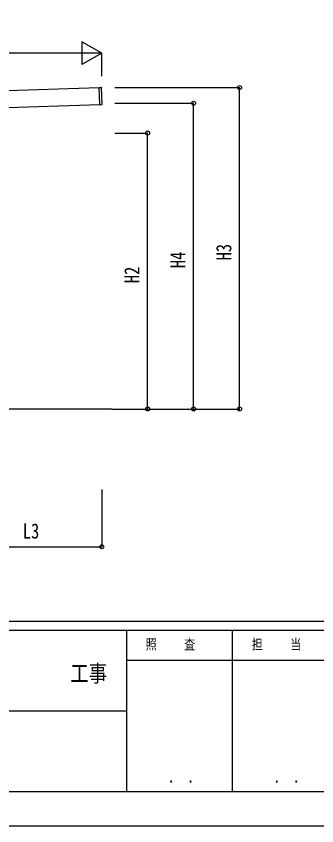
# Model space of a CAD drawing. Units: millimetres, scale not verified. Extents: x -16820 to 16820, y -11880 to 11880.
# Drawn here: x 4218 to 6836, y -11880 to -4829 of the extents above; entities that cross this region are included whole.
import ezdxf
from ezdxf.enums import TextEntityAlignment as Align

# ---------------------------------------------------------------- set-up
doc = ezdxf.new("R2010")
doc.units = ezdxf.units.MM
doc.header["$LTSCALE"] = 50
for name, color, linetype in [('0-4_YKK_13', 4, 'Continuous'), ('0-5_YKK_A1', 4, 'Continuous'), ('0-6_YKK_D', 6, 'Continuous'), ('0-7_YKK_ZWAK', 7, 'Continuous')]:
    doc.layers.add(name, color=color, linetype=linetype)
doc.styles.add('ＭＳ ゴシック', font='')
doc.styles.get('ＭＳ ゴシック').set_extended_font_data('MS Gothic')

msp = doc.modelspace()

# ---------------------------------------------------------------- linework, layer by layer
at = {"layer": '0-4_YKK_13'}
for p, q in [((4940.61, -5449.97), (4959.6, -5449.34)), ((4945.61, -5599.89), (4940.61, -5449.97)), ((4965.56, -5598.22), (4960.63, -5450.3)), ((4945.61, -5599.89), (4964.6, -5599.25))]:
    msp.add_line(p, q, dxfattribs=at)
for centre, start, end in [((4959.63, -5450.34), 1.90915, 91.90915), ((4964.56, -5598.25), 271.90915, 1.90915)]:
    msp.add_arc(centre, 1, start, end, dxfattribs=at)
at = {"layer": '0-5_YKK_A1'}
for p, q in [((4940.68, -5451.97), (-451.39, -5631.67)), ((-446.56, -5776.59), (4945.51, -5596.86)), ((5050.72, -8250), (3862.34, -8250))]:
    msp.add_line(p, q, dxfattribs=at)
at = {"layer": '0-6_YKK_D'}
for p, q in [((4962.99, -5150.89), (4789.78, -5050.89)), ((4789.78, -5050.89), (4789.78, -5250.89)), ((4762.99, -5150.89), (-268.85, -5150.89)), ((4962.99, -5150.89), (4616.58, -5150.89)), ((4962.99, -5150.89), (4789.78, -5250.89)), ((4962.99, -5351.17), (4962.99, -5149.89)), ((5076.87, -5450.89), (6163.99, -5450.89)), ((6162.99, -8250), (6162.99, -5450.89)), ((5076.87, -5586.67), (5763.99, -5586.67)), ((5762.99, -8250), (5762.99, -5586.67)), ((5076.87, -5846.67), (5363.99, -5846.67)), ((5362.99, -8250), (5362.99, -5846.67)), ((5051.72, -8250), (5763.99, -8250)), ((5076.87, -8250), (5363.99, -8250)), ((5076.87, -8250), (6163.99, -8250)), ((4962.99, -8951), (4962.99, -9451)), ((3799.84, -9450), (4962.99, -9450))]:
    msp.add_line(p, q, dxfattribs=at)
for centre in [(6162.99, -5450.89), (5762.99, -5586.67), (5362.99, -5846.67), (5362.99, -8250), (5762.99, -8250), (6162.99, -8250), (4962.99, -9450)]:
    msp.add_circle(centre, 17, dxfattribs=at)
at = {"layer": '0-7_YKK_ZWAK'}
for p, q in [((15580.08, -10100), (-15619.92, -10100)), ((5180.08, -10180), (-19.92, -10180)), ((6100.08, -10180), (6100.08, -11580)), ((7940.08, -10440), (5180.08, -10440)), ((-19.92, -10880), (5180.08, -10880)), ((-19.92, -11580), (5180.08, -11580)), ((5180.08, -11580), (7940.08, -11580))]:
    msp.add_line(p, q, dxfattribs=at)
msp.add_lwpolyline([(-16820, -11880), (16820, -11880), (16820, 11880), (-16820, 11880)], close=True, dxfattribs=at)
msp.add_lwpolyline([(7940.08, -10180), (5180.08, -10180), (5180.08, -11580)], dxfattribs=at)

# ---------------------------------------------------------------- texts
at = {"layer": '0-6_YKK_D', "style": 'ＭＳ ゴシック', "width": 0.8}
for s, p in [('H3', (6130.99, -6956.04)), ('H4', (5730.99, -7023.93)), ('H2', (5330.99, -7153.93))]:
    msp.add_text(s, height=132, rotation=90, dxfattribs=at).set_placement(p, align=Align.BOTTOM_LEFT)
msp.add_text('L3', height=132, dxfattribs=at).set_placement((4275.81, -9418), align=Align.BOTTOM_LEFT)
at = {"layer": '0-7_YKK_ZWAK', "style": 'ＭＳ ゴシック', "width": 0.8}
for s, height, p in [('照     査', 87.98, (5345.68, -10370)), ('担     当', 87.98, (6268.88, -10370)), ('工事', 146.6, (4689.33, -10669.86)), ('． ．', 103.7, (5540, -11537.41)), ('． ．', 103.7, (6460, -11537.41))]:
    msp.add_text(s, height=height, dxfattribs=at).set_placement(p, align=Align.BOTTOM_LEFT)

doc.saveas('drawing.dxf')
